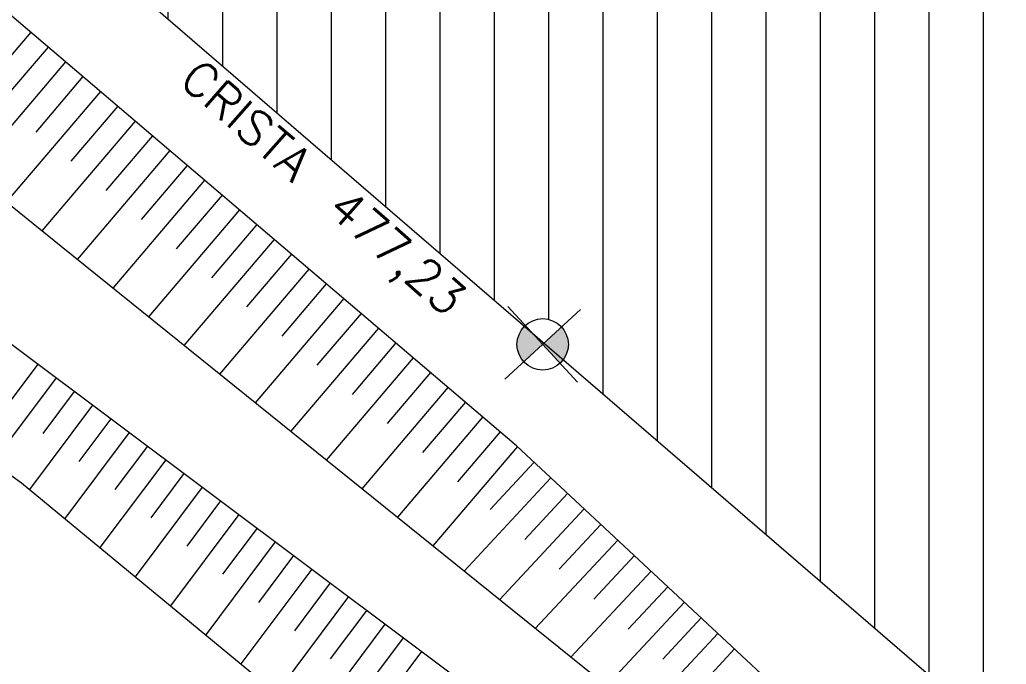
# Model space of a CAD drawing. Header units: millimetres. Extents: x 997 to 4249, y 599 to 1440.
# Drawn here: x 1440 to 1503.4, y 930.1 to 971.5 of the extents above; entities that cross this region are included whole.
import ezdxf

# ---------------------------------------------------------------- set-up
doc = ezdxf.new("R2010")
doc.units = ezdxf.units.MM
doc.layers.add('cercas existentes', color=18, linetype='Continuous')
doc.layers.add('taludes', color=9, linetype='Continuous')
doc.styles.add('1mm', font='romans.shx', dxfattribs={"height": 2})

# ---------------------------------------------------------------- blocks, each defined once
blk = doc.blocks.new('gtfoods1')
at = {"layer": 'taludes', "lineweight": 5}
h = blk.add_hatch(dxfattribs=at)
h.set_pattern_fill('ANSI31', color=256, scale=0.75, angle=45, style=0)
h.set_pattern_definition([(90, (-527604.815, -10865515.9044), (-3.4925, 7e-16), [])])
h.paths.add_polyline_path([(-519.309, 348.877), (-452.011, 290.875, -0.935225), (-449.517, 288.726), (-411.466, 255.932), (-372.164, 301.534), (-480.007, 394.479)])
h.paths.add_polyline_path([(-516.892, 349.285), (-482.48, 319.911), (-479.802, 323.048), (-514.214, 352.422)], flags=24)
h = blk.add_hatch(color=256, dxfattribs=at)
h.paths.add_polyline_path([(-449.72, 288.502, 0.414214), (-449.621, 290.833), (-450.836, 289.717)])
h.paths.add_polyline_path([(-452.051, 288.601), (-450.836, 289.717), (-451.952, 290.932, 0.414214)])
for p, q in [((-483.725, 309.767, -152.544), (-489.865, 302.553, -152.544)), ((-482.608, 308.816, -152.544), (-485.666, 305.223, -152.544)), ((-481.491, 307.866, -152.544), (-487.585, 300.706, -152.544)), ((-480.374, 306.915, -152.544), (-483.409, 303.349, -152.544)), ((-479.257, 305.964, -152.544), (-485.305, 298.859, -152.544)), ((-478.14, 305.014, -152.544), (-481.153, 301.475, -152.544)), ((-477.024, 304.063, -152.544), (-483.025, 297.012, -152.544)), ((-475.907, 303.112, -152.544), (-478.896, 299.601, -152.544)), ((-474.79, 302.162, -152.544), (-480.742, 295.168, -152.544)), ((-473.673, 301.211, -152.544), (-476.636, 297.73, -152.544)), ((-472.556, 300.261, -152.544), (-478.457, 293.328, -152.544)), ((-471.439, 299.31, -152.544), (-474.377, 295.859, -152.544)), ((-470.322, 298.359, -152.544), (-476.171, 291.487, -152.544)), ((-469.205, 297.409, -152.544), (-472.117, 293.988, -152.544)), ((-468.089, 296.458, -152.544), (-473.886, 289.647, -152.544)), ((-466.972, 295.507, -152.544), (-469.857, 292.117, -152.544)), ((-465.855, 294.557, -152.544), (-471.6, 287.807, -152.544)), ((-464.738, 293.606, -152.544), (-467.598, 290.246, -152.544)), ((-463.621, 292.655, -152.544), (-469.315, 285.966, -152.544)), ((-462.504, 291.705, -152.544), (-465.338, 288.375, -152.544)), ((-448.406, 291.949), (-453.266, 287.485)), ((-453.068, 292.147), (-448.604, 287.287)), ((-461.387, 290.754, -152.544), (-467.029, 284.126, -152.544)), ((-460.27, 289.804, -152.544), (-463.078, 286.505, -152.544)), ((-483.277, 288.453, -152.544), (-485.316, 285.73, -152.544)), ((-459.154, 288.853, -152.544), (-464.743, 282.286, -152.544)), ((-458.037, 287.902, -152.544), (-460.819, 284.634, -152.544)), ((-482.103, 287.574, -152.544), (-486.165, 282.148, -152.544)), ((-480.929, 286.695, -152.544), (-482.952, 283.993, -152.544)), ((-456.92, 286.952, -152.544), (-462.458, 280.445, -152.544)), ((-455.803, 286.001, -152.544), (-458.559, 282.763, -152.544)), ((-479.755, 285.816, -152.544), (-483.811, 280.398, -152.544)), ((-478.581, 284.937, -152.544), (-480.63, 282.201, -152.544)), ((-454.686, 285.05, -152.544), (-460.172, 278.605, -152.544)), ((-477.407, 284.058, -152.544), (-481.546, 278.529, -152.544)), ((-453.569, 284.1, -152.544), (-456.299, 280.892, -152.544)), ((-476.233, 283.179, -152.544), (-478.323, 280.387, -152.544)), ((-452.455, 283.146, -152.544), (-457.904, 276.778, -152.544)), ((-475.059, 282.3, -152.544), (-479.281, 276.66, -152.544)), ((-451.382, 282.146, -152.544), (-454.209, 279.113, -152.544)), ((-473.884, 281.421, -152.544), (-476.016, 278.573, -152.544)), ((-450.309, 281.146, -152.544), (-455.89, 275.157, -152.544)), ((-472.71, 280.542, -152.544), (-477.016, 274.791, -152.544)), ((-471.536, 279.663, -152.544), (-473.71, 276.76, -152.544)), ((-449.236, 280.146, -152.544), (-451.99, 277.191, -152.544)), ((-448.163, 279.147, -152.544), (-453.6, 273.312, -152.544)), ((-470.362, 278.784, -152.544), (-474.751, 272.922, -152.544)), ((-469.188, 277.905, -152.544), (-471.403, 274.946, -152.544)), ((-447.09, 278.147, -152.544), (-449.772, 275.268, -152.544)), ((-468.014, 277.026, -152.544), (-472.486, 271.053, -152.544)), ((-446.017, 277.147, -152.544), (-451.309, 271.468, -152.544)), ((-466.84, 276.147, -152.544), (-469.097, 273.133, -152.544)), ((-444.944, 276.147, -152.544), (-447.554, 273.346, -152.544)), ((-465.666, 275.268, -152.544), (-470.221, 269.184, -152.544)), ((-443.871, 275.147, -152.544), (-449.018, 269.623, -152.544)), ((-464.492, 274.389, -152.544), (-466.79, 271.319, -152.544)), ((-442.798, 274.147, -152.544), (-445.335, 271.424, -152.544)), ((-463.318, 273.51, -152.544), (-467.956, 267.315, -152.544)), ((-462.144, 272.631, -152.544), (-464.483, 269.506, -152.544)), ((-441.725, 273.147, -152.544), (-446.728, 267.779, -152.544)), ((-440.652, 272.147, -152.544), (-443.117, 269.502, -152.544)), ((-460.969, 271.752, -152.544), (-465.691, 265.446, -152.544)), ((-459.795, 270.873, -152.544), (-462.177, 267.692, -152.544)), ((-439.579, 271.147, -152.544), (-444.437, 265.934, -152.544)), ((-438.506, 270.148, -152.544), (-440.899, 267.58, -152.544)), ((-458.621, 269.994, -152.544), (-463.426, 263.577, -152.544))]:
    blk.add_line(p, q, dxfattribs=at)
at = {"layer": 'taludes', "lineweight": 5, "elevation": -6.5}
blk.add_lwpolyline([(-519.309, 348.877), (-411.466, 255.932), (-372.164, 301.534), (-480.007, 394.479)], close=True, dxfattribs=at)
at = {"layer": 'taludes', "lineweight": 5}
for points, elevation in [([(-407.388, 237.098), (-427.408, 252.223), (-481.767, 295.994), (-511.497, 320.079), (-513.679, 321.355), (-515.422, 321.812), (-517.112, 321.636), (-519.537, 320.414), (-549.362, 286.089), (-550.042, 285.606, -0.188455), (-563.968, 283.741)], -14.986), ([(-713.332, 331.318), (-684.754, 336.361), (-655.444, 331.538), (-607.552, 306.113), (-569.394, 281.412), (-563.622, 278.926, 0.124338), (-548.623, 280.928), (-547.913, 281.334), (-525.624, 301.101), (-522.387, 303.744), (-518.897, 305.36), (-515.508, 305.754), (-511.812, 305.788), (-506.53, 304.685), (-503.592, 303.662), (-434.246, 251.746), (-425.865, 242.536), (-425.783, 242.465), (-407.388, 237.098), (-401.392, 233.594)], -152.544)]:
    blk.add_lwpolyline(points, format="xyb", dxfattribs=dict(at, elevation=elevation))
for points, elevation in [([(-407.388, 237.098), (-424.215, 256.83), (-452.518, 283.205), (-505.875, 328.621), (-514.041, 335.079), (-514.041, 335.079)], -9.614), ([(-713.332, 331.318), (-710.841, 331.221), (-691.321, 330.807), (-663.006, 321.026), (-631.197, 307.062), (-578.354, 278.127), (-564.885, 274.255), (-544.871, 270.452), (-526.339, 286.422), (-506.785, 297.004), (-484.325, 280.822), (-427.732, 234.121), (-394.233, 208.646), (-293.309, 172.951), (-278.688, 167.779), (-255.398, 168.56)], 13.33)]:
    blk.add_lwpolyline(points, dxfattribs=dict(at, elevation=elevation))
blk.add_circle((-450.836, 289.717), 1.65, dxfattribs=at)
at = {"layer": 'taludes', "lineweight": 5, "style": '1mm'}
for s, p in [('CRISTA', (-474.281, 306.531)), ('477,23', (-464.796, 298.253))]:
    blk.add_text(s, height=2.2, rotation=318.66808, dxfattribs=at).set_placement(p)

msp = doc.modelspace()

# ---------------------------------------------------------------- block references
at = {"layer": 'cercas existentes', "color": 1}
msp.add_blockref('gtfoods1', (1924.454, 660.921), dxfattribs=at)

doc.saveas('drawing.dxf')
